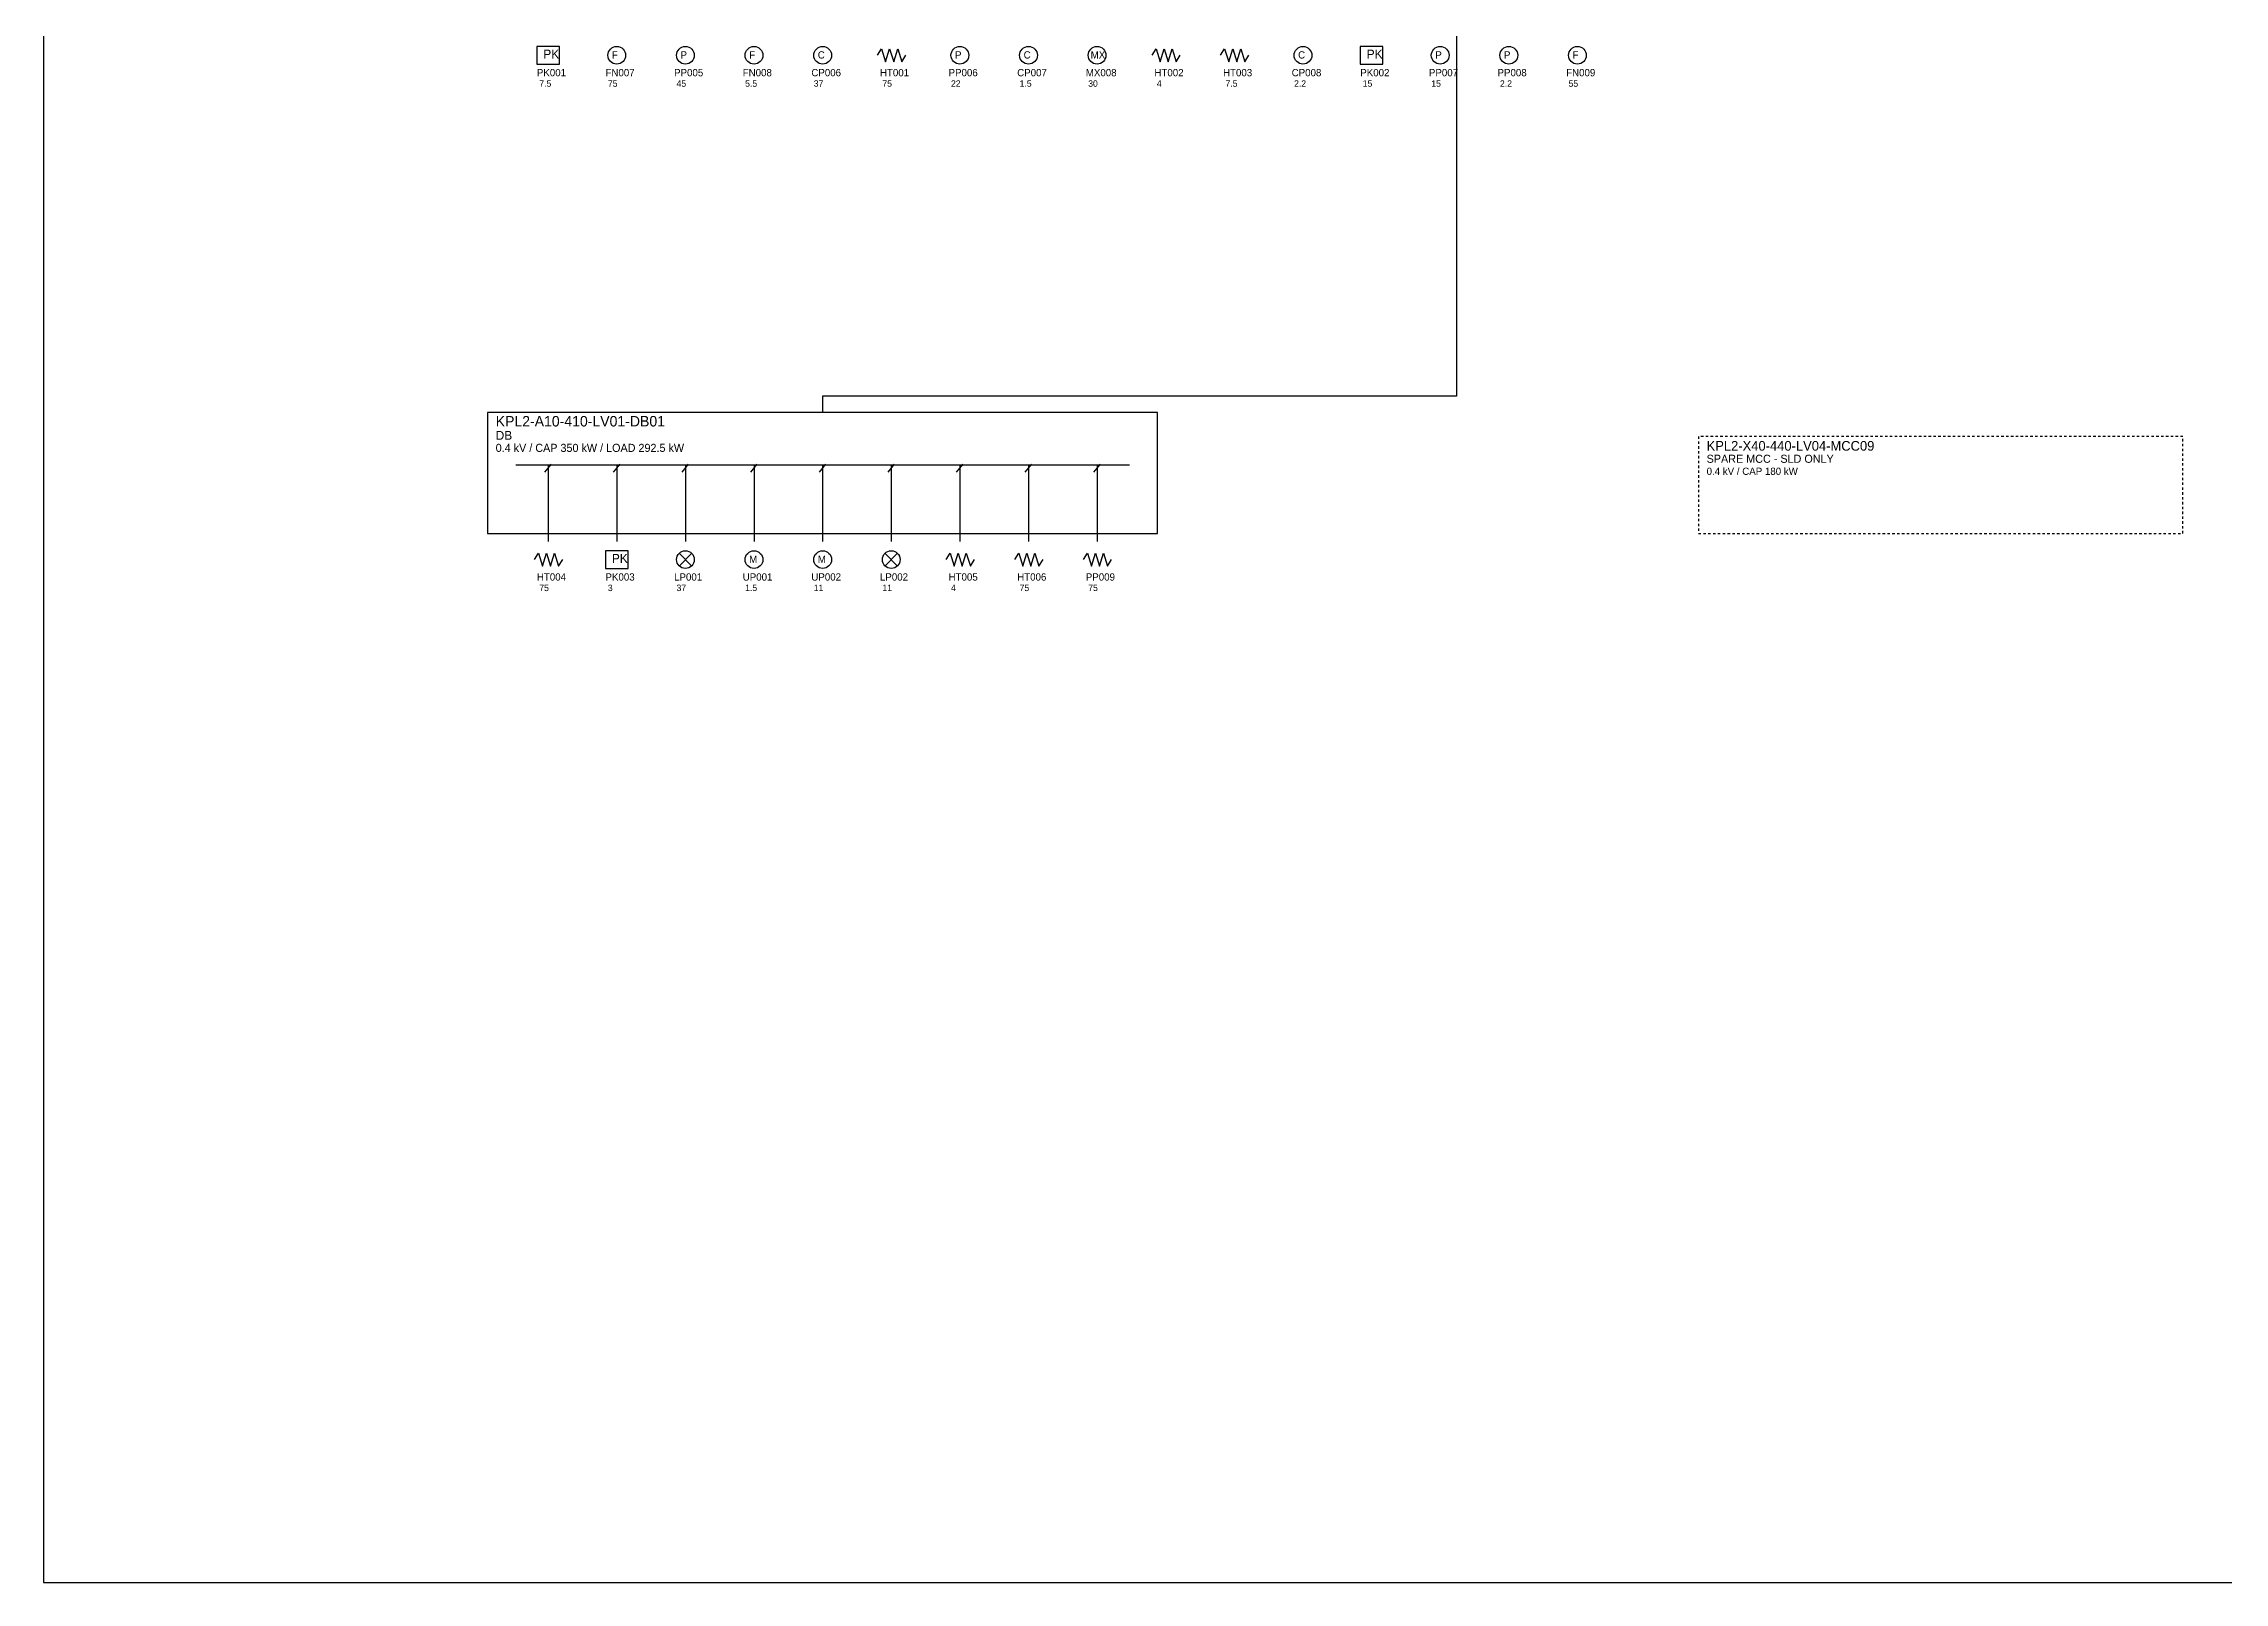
# Model space of a CAD drawing. Extents: x 100 to 17900, y 100 to 10914.
# Drawn here: x 100 to 5503, y 100 to 3914 of the extents above; entities that cross this region are included whole.
import ezdxf

# ---------------------------------------------------------------- set-up
doc = ezdxf.new("R2010")
doc.units = 0
doc.linetypes.add('DASHED', pattern=[12, 6, -6])

msp = doc.modelspace()

# ---------------------------------------------------------------- linework, layer by layer
at = {"color": 7}
for p, q in [((100, 10900), (100, 100)), ((3600, 6750), (3600, 3040)), ((3600, 3040), (2030, 3040)), ((2030, 3040), (2030, 3000)), ((100, 100), (17900, 100))]:
    msp.add_line(p, q, dxfattribs=at)
at = {"color": 2}
for p, q in [((1378, 3907), (1322, 3907)), ((1322, 3907), (1322, 3863)), ((1378, 3863), (1378, 3907)), ((2166, 3885), (2176, 3901)), ((2176, 3901), (2186, 3869)), ((2186, 3869), (2196, 3901)), ((2196, 3901), (2206, 3869)), ((2206, 3869), (2216, 3901)), ((2216, 3901), (2226, 3869)), ((2846, 3885), (2856, 3901)), ((2856, 3901), (2866, 3869)), ((2866, 3869), (2876, 3901)), ((2876, 3901), (2886, 3869)), ((2886, 3869), (2896, 3901)), ((2896, 3901), (2906, 3869)), ((3016, 3885), (3026, 3901)), ((3026, 3901), (3036, 3869)), ((3036, 3869), (3046, 3901)), ((3046, 3901), (3056, 3869)), ((3056, 3869), (3066, 3901)), ((3066, 3901), (3076, 3869)), ((3418, 3907), (3362, 3907)), ((3362, 3907), (3362, 3863)), ((3418, 3863), (3418, 3907)), ((1322, 3863), (1378, 3863)), ((2226, 3869), (2236, 3885)), ((2906, 3869), (2916, 3885)), ((3076, 3869), (3086, 3885)), ((3362, 3863), (3418, 3863)), ((1342, 2852), (1358, 2872)), ((1350, 2870), (1350, 2680)), ((1512, 2852), (1528, 2872)), ((1520, 2870), (1520, 2680)), ((1682, 2852), (1698, 2872)), ((1690, 2870), (1690, 2680)), ((1852, 2852), (1868, 2872)), ((1860, 2870), (1860, 2680)), ((2022, 2852), (2038, 2872)), ((2030, 2870), (2030, 2680)), ((2192, 2852), (2208, 2872)), ((2200, 2870), (2200, 2680)), ((2362, 2852), (2378, 2872)), ((2370, 2870), (2370, 2680)), ((2532, 2852), (2548, 2872)), ((2540, 2870), (2540, 2680)), ((2702, 2852), (2718, 2872)), ((2710, 2870), (2710, 2680)), ((1316, 2635), (1326, 2651)), ((1326, 2651), (1336, 2619)), ((1336, 2619), (1346, 2651)), ((1346, 2651), (1356, 2619)), ((1356, 2619), (1366, 2651)), ((1366, 2651), (1376, 2619)), ((1548, 2657), (1492, 2657)), ((1492, 2657), (1492, 2613)), ((1548, 2613), (1548, 2657)), ((1675, 2620), (1705, 2650)), ((1675, 2650), (1705, 2620)), ((2185, 2620), (2215, 2650)), ((2185, 2650), (2215, 2620)), ((2336, 2635), (2346, 2651)), ((2346, 2651), (2356, 2619)), ((2356, 2619), (2366, 2651)), ((2366, 2651), (2376, 2619)), ((2376, 2619), (2386, 2651)), ((2386, 2651), (2396, 2619)), ((2506, 2635), (2516, 2651)), ((2516, 2651), (2526, 2619)), ((2526, 2619), (2536, 2651)), ((2536, 2651), (2546, 2619)), ((2546, 2619), (2556, 2651)), ((2556, 2651), (2566, 2619)), ((2676, 2635), (2686, 2651)), ((2686, 2651), (2696, 2619)), ((2696, 2619), (2706, 2651)), ((2706, 2651), (2716, 2619)), ((2716, 2619), (2726, 2651)), ((2726, 2651), (2736, 2619)), ((1376, 2619), (1386, 2635)), ((1492, 2613), (1548, 2613)), ((2396, 2619), (2406, 2635)), ((2566, 2619), (2576, 2635)), ((2736, 2619), (2746, 2635))]:
    msp.add_line(p, q, dxfattribs=at)
at = {"color": 3}
for p, q in [((2860, 3000), (1200, 3000)), ((1200, 3000), (1200, 2700)), ((2860, 2700), (2860, 3000)), ((1200, 2700), (2860, 2700))]:
    msp.add_line(p, q, dxfattribs=at)
at = {"color": 1, "linetype": 'DASHED'}
for p, q in [((5400, 2940), (4200, 2940)), ((4200, 2940), (4200, 2700)), ((5400, 2700), (5400, 2940)), ((4200, 2700), (5400, 2700))]:
    msp.add_line(p, q, dxfattribs=at)
at = {"color": 5}
msp.add_line((1270, 2870), (2790, 2870), dxfattribs=at)
at = {"color": 2}
for centre in [(1520, 3885), (1690, 3885), (1860, 3885), (2030, 3885), (2370, 3885), (2540, 3885), (2710, 3885), (3220, 3885), (3560, 3885), (3730, 3885), (3900, 3885), (1690, 2635), (1860, 2635), (2030, 2635), (2200, 2635)]:
    msp.add_circle(centre, 22, dxfattribs=at)

# ---------------------------------------------------------------- texts
for s, height, p in [('PK', 22, (1338, 3877)), ('F', 18, (1508, 3877)), ('P', 18, (1678, 3877)), ('F', 18, (1848, 3877)), ('C', 18, (2018, 3877)), ('P', 18, (2358, 3877)), ('C', 18, (2528, 3877)), ('MX', 18, (2694, 3877)), ('C', 18, (3208, 3877)), ('PK', 22, (3378, 3877)), ('P', 18, (3548, 3877)), ('P', 18, (3718, 3877)), ('F', 18, (3888, 3877)), ('PK001', 18, (1322, 3833)), ('FN007', 18, (1492, 3833)), ('PP005', 18, (1662, 3833)), ('FN008', 18, (1832, 3833)), ('CP006', 18, (2002, 3833)), ('HT001', 18, (2172, 3833)), ('PP006', 18, (2342, 3833)), ('CP007', 18, (2512, 3833)), ('MX008', 18, (2682, 3833)), ('HT002', 18, (2852, 3833)), ('HT003', 18, (3022, 3833)), ('CP008', 18, (3192, 3833)), ('PK002', 18, (3362, 3833)), ('PP007', 18, (3532, 3833)), ('PP008', 18, (3702, 3833)), ('FN009', 18, (3872, 3833)), ('7.5', 16, (1328, 3807)), ('75', 16, (1498, 3807)), ('45', 16, (1668, 3807)), ('5.5', 16, (1838, 3807)), ('37', 16, (2008, 3807)), ('75', 16, (2178, 3807)), ('22', 16, (2348, 3807)), ('1.5', 16, (2518, 3807)), ('30', 16, (2688, 3807)), ('4', 16, (2858, 3807)), ('7.5', 16, (3028, 3807)), ('2.2', 16, (3198, 3807)), ('15', 16, (3368, 3807)), ('15', 16, (3538, 3807)), ('2.2', 16, (3708, 3807)), ('55', 16, (3878, 3807)), ('PK', 22, (1508, 2627)), ('HT004', 18, (1322, 2583)), ('PK003', 18, (1492, 2583)), ('LP001', 18, (1662, 2583)), ('UP001', 18, (1832, 2583)), ('M', 18, (1848, 2627)), ('UP002', 18, (2002, 2583)), ('M', 18, (2018, 2627)), ('LP002', 18, (2172, 2583)), ('HT005', 18, (2342, 2583)), ('HT006', 18, (2512, 2583)), ('PP009', 18, (2682, 2583)), ('75', 16, (1328, 2557)), ('3', 16, (1498, 2557)), ('37', 16, (1668, 2557)), ('1.5', 16, (1838, 2557)), ('11', 16, (2008, 2557)), ('11', 16, (2178, 2557)), ('4', 16, (2348, 2557)), ('75', 16, (2518, 2557)), ('75', 16, (2688, 2557))]:
    msp.add_text(s, height=height, dxfattribs=at).set_placement(p)
at = {"color": 3}
for s, height, p in [('KPL2-A10-410-LV01-DB01', 26, (1220, 2965)), ('0.4 kV / CAP 350 kW / LOAD 292.5 kW', 20, (1220, 2902)), ('DB', 22, (1220, 2932))]:
    msp.add_text(s, height=height, dxfattribs=at).set_placement(p)
at = {"color": 1}
for s, height, p in [('KPL2-X40-440-LV04-MCC09', 24, (4220, 2905)), ('0.4 kV / CAP 180 kW', 18, (4220, 2845)), ('SPARE MCC - SLD ONLY', 20, (4220, 2875))]:
    msp.add_text(s, height=height, dxfattribs=at).set_placement(p)

doc.saveas('drawing.dxf')
